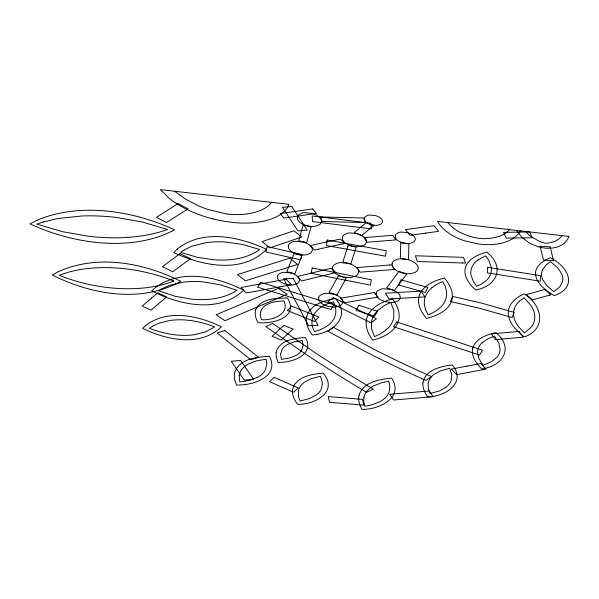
<?xml version="1.0" encoding="UTF-8"?>
<svg xmlns="http://www.w3.org/2000/svg" width="599" height="599" viewBox="0 0 599 599"><rect width="100%" height="100%" fill="white"/><g stroke="black" fill="none" stroke-linecap="round" stroke-linejoin="round"><path stroke-width="0.9" d="M520.494 230.877C514.429 240.723 502.142 244.063 491.255 244.579A41.698 22.283 11.7 0 1 477.845 243.875L464.712 240.828A41.091 21.961 11.7 0 1 453.158 235.879C446.914 232.39 441.074 227.71 437.547 221.375L569.05 236.44C563.831 249.648 545.831 250.502 534.563 245.298A27.277 14.578 11.7 0 1 528.333 242.281L521.976 237.414L516.45 230.413M561.967 235.632C558.231 241.165 551.177 243.404 544.746 243.157A29.037 15.514 11.7 0 1 538.321 240.776L530.692 236.328A33.192 17.738 11.7 0 1 525.555 231.461M226.871 214L208.13 209.5A63.479 33.918 11.7 0 1 198.022 205.667L185.705 199.227L174.549 191.246M213.094 218.964C233.857 223.839 257.023 225.943 276.888 216.643A57.796 30.886 11.7 0 0 288.86 204.341L160.39 189.621L168.851 197.999A76.515 40.882 11.7 0 0 213.102 218.949M447.663 222.536L450.448 225.583L455.315 229.507A34.839 18.621 11.7 0 0 460.833 232.704C469.691 236.994 479.582 239.622 489.48 238.342A38.418 20.531 11.7 0 0 500.367 235.901L503.984 234.209A36.711 19.617 11.7 0 0 509.367 229.604M452.387 296.902C452.732 289.766 448.853 283.267 444.368 278.026C435.735 280.302 426.585 283.836 421.284 291.436A56.441 30.16 11.7 0 0 418.506 299.575C418.162 306.71 422.04 313.21 426.525 318.451C435.159 316.175 444.308 312.641 449.609 305.041A56.441 30.16 11.7 0 0 452.387 296.902M173.77 280.998A103.178 55.13 11.7 0 1 59.256 275.338A103.178 55.13 11.7 0 1 173.747 281.021M271.587 202.342A51.836 27.696 11.7 0 1 226.871 214.008M314.423 331.584A54.329 29.029 11.7 0 1 333.344 301.889A54.329 29.029 11.7 0 1 314.438 331.599M280.579 354.039L281.38 359.37L289.617 357.985L296.041 355.447A33.701 18.007 11.7 0 0 301.492 350.52L303.042 345.855L302.24 340.524L294.004 341.902L287.587 344.447A33.701 18.007 11.7 0 0 282.129 349.374L280.579 354.039M535.506 272.328C535.214 283.357 545.884 290.373 554.135 295.636C578.656 287.153 568.181 266.345 550.249 257.757C543.877 260.49 536.584 264.818 535.506 272.328M292.514 390.046C292.057 395.22 294.476 400.11 297.389 404.22C314.131 405.216 339.109 391.776 323.175 373.095C311.832 374.195 295.18 376.584 292.514 390.046M422.931 382.754C422.482 387.853 424.743 392.697 427.574 396.785C444.203 397.174 467.34 383.001 452.297 364.978C441.119 366.341 425.268 369.583 422.931 382.754M400.753 242.692L400.357 258.296L408.481 259.562L408.877 243.958L400.753 242.692M487.653 267.341L487.429 272.904L540.261 281.193L540.485 275.63L487.653 267.341M366.251 321.071C365.457 328.065 368.647 334.789 372.78 340.225C380.522 338.083 388.302 334.834 393.902 328.873A63.09 33.716 11.7 0 0 399.069 318.062C399.855 311.068 396.665 304.344 392.532 298.908C384.798 301.057 377.011 304.299 371.417 310.26A63.09 33.716 11.7 0 0 366.251 321.071M276.102 352.661L276.281 357.281L278.093 362.343C291.399 363.001 315.111 355.17 305.535 337.551C294.76 338.136 278.999 340.03 276.102 352.661M239.203 375.625L239.825 382.042L249.783 380.335L257.652 377.243A43.098 23.032 11.7 0 0 265.552 369.501L266.817 363.586L266.076 359.235L256.125 360.935L248.256 364.027A43.098 23.032 11.7 0 0 240.349 371.777L239.203 375.625M234.366 373.611L234.441 379.01L236.425 384.947C251.954 385.793 280.212 377.258 269.475 356.33C256.731 356.907 238.192 358.846 234.366 373.611M472.491 349.12C471.353 356.869 476.534 363.728 481.693 368.909C502.606 366.244 514.466 348.244 495.95 332.55C486.688 334.721 474.925 338.66 472.491 349.12M508.416 310.304C506.949 321.618 516.166 330.648 524.387 336.923C547.523 328.641 541.893 304.352 523.968 293.854C517.049 297.089 509.906 302.33 508.416 310.304M363.855 397.549L363.713 401.764L364.873 406.257L371.582 404.902L379.841 401.727A45.951 24.552 11.7 0 0 389.178 391.963L389.852 385.763L388.699 381.271L381.982 382.626L373.724 385.801A45.951 24.552 11.7 0 0 364.387 395.565L363.855 397.549M260.468 312.251L260.378 315.8L261.516 319.716C271.901 320.645 290.096 314.445 283.978 300.945C275.465 301.327 263.343 302.6 260.468 312.251M327.106 240.012L326.47 245.523L385.546 256.207L386.183 250.689L327.106 240.012M306.598 316.893C305.31 323.438 308.418 329.862 312.266 334.968C331.314 333.928 352.16 317.35 335.515 298.519C324.344 300.481 309.938 304.479 306.598 316.893M428.173 382.986L428.39 389.118L430.134 393.506L439.247 391.027L446.015 387.283A42.447 22.687 11.7 0 0 451.152 380.672L451.871 374.764L449.737 368.265L440.632 370.744L433.856 374.487A42.447 22.687 11.7 0 0 428.727 381.099L428.173 382.986M371.545 321.521L371.567 328.948L374.517 336.683L380.597 333.86L387.688 328.566A66.347 35.453 11.7 0 0 393.768 317.612L393.745 310.192L390.795 302.45L384.715 305.28L377.625 310.567A66.347 35.453 11.7 0 0 371.545 321.521M364.402 218.268L364.649 220.252L365.719 221.795A8.723 4.657 11.7 0 0 368.1 223.524L374.974 225.351A8.708 4.65 11.7 0 0 377.647 225.224L380.402 224.348A10.22 5.458 11.7 0 0 381.765 223.315L382.559 221.652L382.237 220.103A8.955 4.785 11.7 0 0 380.567 218.081L379.332 217.205A9.539 5.099 11.7 0 0 375.476 215.588L369.897 215.011A8.641 4.62 11.7 0 0 367.524 215.46L365.383 216.658A9.831 5.256 11.7 0 0 364.536 217.841L364.402 218.268M359.071 395.123C357.917 400.035 359.482 405.096 361.893 409.379C378.171 409.836 404.505 398.17 391.671 378.149C379.654 379.287 363.398 381.892 359.071 395.123M288.284 245.583L288.606 248.218L290.028 250.277A11.546 6.17 11.7 0 0 293.188 252.576L297.418 254.216L302.375 255.017A11.553 6.177 11.7 0 0 305.947 254.845L309.616 253.669A13.747 7.345 11.7 0 0 311.435 252.284L312.491 250.083L312.064 248.016A11.943 6.379 11.7 0 0 309.84 245.32L308.186 244.16A12.721 6.799 11.7 0 0 303.049 242.003L295.636 241.24A11.576 6.185 11.7 0 0 292.477 241.839L289.609 243.441A13.185 7.046 11.7 0 0 288.471 245.021L288.284 245.583M297.344 217.01L297.666 219.646L299.088 221.705A11.546 6.17 11.7 0 0 302.248 224.004L306.478 225.643L311.435 226.444A11.553 6.177 11.7 0 0 315.007 226.272L318.675 225.089A13.747 7.345 11.7 0 0 320.495 223.712L321.551 221.51L321.124 219.444A11.943 6.379 11.7 0 0 318.9 216.748L317.245 215.58A12.721 6.799 11.7 0 0 312.116 213.424L304.696 212.66A11.576 6.185 11.7 0 0 301.544 213.266L298.669 214.869A13.185 7.046 11.7 0 0 297.531 216.449L297.344 217.01M318.623 297.666L318.945 300.301L320.368 302.36A11.546 6.17 11.7 0 0 323.527 304.659L327.758 306.299L332.715 307.1A11.553 6.177 11.7 0 0 336.286 306.928L339.955 305.752A13.747 7.345 11.7 0 0 341.774 304.367L342.83 302.166L342.403 300.106A11.943 6.379 11.7 0 0 340.18 297.404L338.525 296.243A12.721 6.799 11.7 0 0 333.396 294.087L325.976 293.323A11.576 6.185 11.7 0 0 322.824 293.922L319.948 295.524A13.185 7.046 11.7 0 0 318.81 297.104L318.623 297.666M342.411 237.256L342.733 239.892L344.148 241.951A11.546 6.17 11.7 0 0 347.308 244.25L351.538 245.889L356.502 246.691A11.553 6.177 11.7 0 0 360.074 246.518L363.735 245.343A13.747 7.345 11.7 0 0 365.562 243.958L366.61 241.756L366.191 239.697A11.943 6.379 11.7 0 0 363.967 236.994L362.313 235.834A12.721 6.799 11.7 0 0 357.176 233.677L349.764 232.914A11.576 6.185 11.7 0 0 346.604 233.513L343.736 235.115A13.185 7.046 11.7 0 0 342.598 236.695L342.411 237.256M376.135 293.083L376.457 295.719L377.872 297.77A11.546 6.17 11.7 0 0 381.031 300.077L385.262 301.716L390.226 302.51A11.553 6.177 11.7 0 0 393.798 302.338L397.459 301.162A13.747 7.345 11.7 0 0 399.286 299.785L400.334 297.583L399.907 295.517A11.943 6.379 11.7 0 0 397.691 292.814L396.036 291.653A12.721 6.799 11.7 0 0 390.9 289.497L383.487 288.733A11.576 6.185 11.7 0 0 380.328 289.339L377.46 290.942A13.185 7.046 11.7 0 0 376.322 292.522L376.135 293.083M395.198 235.677L395.46 237.87L396.65 239.585A9.621 5.144 11.7 0 0 399.278 241.502L402.805 242.872L406.938 243.538A9.629 5.144 11.7 0 0 409.918 243.389L412.973 242.408A11.456 6.125 11.7 0 0 414.493 241.255L415.369 239.428L415.01 237.706A9.951 5.316 11.7 0 0 413.16 235.452L411.783 234.486A10.602 5.668 11.7 0 0 407.5 232.689L401.323 232.053A9.644 5.151 11.7 0 0 398.694 232.554L396.298 233.895A10.984 5.87 11.7 0 0 395.355 235.205L395.198 235.677M332.52 267.311L332.864 270.171L334.414 272.403A12.572 6.716 11.7 0 0 337.851 274.896L342.426 276.671L347.779 277.532A12.557 6.709 11.7 0 0 351.65 277.352L355.626 276.079A14.803 7.914 11.7 0 0 357.603 274.589L358.741 272.193L358.277 269.954A12.938 6.911 11.7 0 0 355.873 267.027L353.073 265.207A13.807 7.375 11.7 0 0 348.513 263.433L340.502 262.609A12.572 6.716 11.7 0 0 337.087 263.253L333.965 264.99A14.241 7.607 11.7 0 0 332.722 266.697L332.52 267.311M392.113 263.523L392.457 266.383L394 268.614A12.572 6.716 11.7 0 0 397.436 271.107L402.019 272.882L407.372 273.743A12.557 6.709 11.7 0 0 411.243 273.563L415.212 272.29A14.803 7.914 11.7 0 0 417.189 270.8L418.327 268.404L417.87 266.166A12.938 6.911 11.7 0 0 415.459 263.238L412.659 261.419A13.807 7.375 11.7 0 0 408.106 259.644L400.095 258.82A12.572 6.716 11.7 0 0 396.673 259.464L393.558 261.201A14.241 7.607 11.7 0 0 392.315 262.909L392.113 263.523M277.434 276.289L277.719 278.7L279.014 280.579A10.527 5.623 11.7 0 0 281.897 282.691C286.487 284.914 292.215 285.963 296.977 283.679A12.699 6.784 11.7 0 0 298.646 282.414L299.612 280.399L299.223 278.513A10.947 5.848 11.7 0 0 297.186 276.042L295.666 274.978A11.658 6.23 11.7 0 0 290.964 272.994L284.188 272.305A10.655 5.691 11.7 0 0 281.298 272.859L279.186 273.908A12.137 6.484 11.7 0 0 277.607 275.78L277.434 276.289M298.444 390.578L298.452 396.643L300.054 401.008L309.256 398.679L316.152 395.07A41.952 22.418 11.7 0 0 321.506 388.601L322.427 382.768L320.51 376.307L311.308 378.635L304.412 382.244A41.952 22.418 11.7 0 0 299.058 388.714L298.444 390.578M465.393 267.424C463.079 276.266 469.511 284.345 475.584 289.983C497.342 286.172 505.324 266.682 486.695 252.149C478.294 254.53 468.455 258.424 465.393 267.424M255.631 309.938C254.373 314.28 255.885 318.81 258.012 322.606C272.013 324.418 299.642 317.492 287.483 298.047C276.483 298.197 260.835 298.122 255.631 309.938M312.184 267.97L311.136 273.324L370.324 285.131L371.373 279.778L312.184 267.97M311.061 226.886L306.673 242.588L298.691 240.776L303.079 225.082L311.061 226.886M267.206 246.616L265.746 251.924L300.548 259.824L302.001 254.515L267.206 246.616M347.787 246.399L342.853 261.988L350.849 263.904L356.128 247.192L348.139 245.268L347.787 246.399M542.462 269.79L541.833 271.632A38.059 20.336 11.7 0 0 542.634 279.471L546.707 285.603L553.731 291.676L559.653 287.086L562.551 281.755A38.059 20.336 11.7 0 0 561.75 273.915L557.676 267.783L550.653 261.711L546.363 264.676L542.462 269.79M294.004 253.542L286.876 271.721L294.88 273.75L302.008 255.571L294.004 253.542M452.552 296.4L450.478 301.522L479.821 308.328L512.1 317.522L514.174 312.401L481.888 303.184L452.552 296.4M401.075 279.883L398.597 284.967L425.365 292.499L427.836 287.423L401.075 279.883M338.375 275.772L329.106 292.589L336.945 294.94L346.215 278.123L338.375 275.772M260.572 282.279L257.675 287.206L330.947 309.563L333.845 304.644L260.572 282.279M359.003 305.295L355.903 310.192L374.517 316.235L377.617 311.338L359.003 305.295M396.695 321.955L393.588 326.74L479.462 355.02L482.569 350.235L396.695 321.955M399.001 271.377L386.699 287.849L394.367 290.515L406.669 274.043L399.001 271.377M482.075 342.71L480.525 344.38A42.814 22.874 11.7 0 0 477.553 352.002L478.796 358.449L483.116 365.27L491.517 361.744L497.118 357.071A42.814 22.874 11.7 0 0 500.09 349.457L498.847 343.002L494.527 336.181L488.619 338.398L482.075 342.71M519.378 301.222L517.573 303.116A54.037 28.872 11.7 0 0 517.828 325.819L524.387 333.014L530.781 327.66A54.037 28.872 11.7 0 0 530.527 304.958L523.968 297.763L519.378 301.222M177.311 249.087L173.852 252.628C202.058 265.731 242.213 274.364 266.48 249.266C239.301 236.777 202.724 228.466 177.311 249.087M291.713 306.134L287.363 310.552L314.475 321.476L318.825 317.058L291.713 306.134M145.737 325.459L142.652 328.387C166.5 340.045 200.238 347.315 221.458 326.799C198.524 315.703 167.742 308.672 145.737 325.459M292.971 329.128L281.103 340.06L272.111 336.234L283.986 325.302L292.971 329.128M432.036 287.647L430.045 289.489A61.442 32.833 11.7 0 0 424.399 304.913L425.575 309.848L428.06 314.879A59.548 31.822 11.7 0 0 436.574 310.544L440.849 306.988A61.442 32.833 11.7 0 0 446.495 291.571L445.319 286.629L442.833 281.597A59.548 31.822 11.7 0 0 434.32 285.933L432.036 287.647M155.493 287.505L151.794 290.882C179.386 305.063 218.605 313.771 243.696 290.238C217.182 276.753 181.4 268.3 155.493 287.505M274.237 377.377L269.475 381.638L293.555 392.218L298.317 387.957L274.237 377.377M151.577 298.13L142.165 306.149L150.978 310.177L166.604 296.879L157.792 292.859L151.577 298.13M366.303 222.603L354.308 232.405L361.444 235.677L373.432 225.875L366.303 222.603M478.047 259.869L476.123 261.464A48.429 25.877 11.7 0 0 471.016 275.076L473.472 281.755L476.707 286.315L482.008 283.746L486.156 280.676A48.429 25.877 11.7 0 0 491.262 267.057L488.806 260.378L485.572 255.818L478.047 259.869M180.052 253.617L162.404 266.675L172.722 271.774L190.377 258.708L180.052 253.617M333.321 297.658L327.93 301.619L371.088 322.771L376.479 318.803L333.321 297.658M183.998 250.105L180.628 252.396L197.767 257.42L214.532 259.839A60.933 32.563 11.7 0 0 235.212 259.075C243.92 257.667 252.576 254.822 259.704 249.498L242.565 244.474L225.801 242.048A60.933 32.563 11.7 0 0 205.12 242.812L191.65 246.346L183.998 250.105M333.471 327.339L327.87 331.172L362.687 350.168A719.991 384.73 11.7 0 0 425.896 380.387L431.497 376.561A730.271 390.219 11.7 0 1 374.315 349.442L333.471 327.339M152.251 326.365L149.436 328.274C159.701 332.34 170.61 334.901 181.662 335.343A47.665 25.472 11.7 0 0 194.301 334.721L205.472 331.913L214.674 326.919C204.409 322.846 193.499 320.285 182.448 319.844A47.665 25.472 11.7 0 0 169.809 320.465L158.63 323.273L152.251 326.365M165.481 211.574L156.534 217.287L166.47 222.558L188.049 208.826L178.113 203.555L165.481 211.574M162.082 288.666L158.585 290.822L175.133 296.265L191.5 299.141A58.118 31.058 11.7 0 0 211.986 299.006C220.769 297.868 229.514 295.292 236.904 290.298L220.357 284.854L203.982 281.979A58.118 31.058 11.7 0 0 183.496 282.122L169.929 285.199L162.082 288.666M58.44 271.632L52.195 275.001C91.205 294.573 140.975 303.528 180.808 281.358C143.663 262.691 97.607 254.028 58.44 271.632M36.973 220.342L29.95 223.846C48.474 232.442 68.204 238.439 88.405 241.434A105.199 56.216 11.7 0 0 126.239 242.992C142.966 241.734 159.716 237.893 174.511 229.791C155.98 221.203 136.258 215.198 116.049 212.203A105.199 56.216 11.7 0 0 78.214 210.646C64.078 211.709 49.994 214.622 36.973 220.342M272.695 323.453L265.821 326.575L301.582 351.396A1158.676 619.141 11.7 0 0 366.551 392.308L373.417 389.185A1162.869 621.38 11.7 0 1 314.677 352.414L272.695 323.453M278.393 288.404L216.127 314.789L224.932 320.72L287.198 294.326L278.393 288.404M279.216 235.766L261.995 241.659L270.029 247.829L301.896 236.957L293.869 230.787L279.216 235.766M43.54 221.907L36.876 224.138L62.296 231.663L88.45 236.238A130.11 69.529 11.7 0 0 122.66 237.646C137.905 236.987 153.194 234.741 167.578 229.499L142.165 221.974L116.011 217.4A130.11 69.529 11.7 0 0 81.801 215.992L57.976 218.508L43.54 221.907M224.842 330.543L217.1 333.007L250.839 359.782L258.581 357.311L224.842 330.543M289.789 258.199L237.489 274.552L245.328 280.819L297.628 264.459L289.789 258.199M549.612 295.105L532.384 299.904L526.244 294.618L544.708 289.467L550.848 294.753L549.612 295.105M313.464 272.582L297.171 276.588L301.814 280.916L335.942 272.538L331.299 268.202L313.464 272.582M318.002 249.274L314.535 250.023L310.087 245.605L340.397 239.023L344.852 243.441L318.002 249.274M467.227 366.086L451.324 369.111L456.693 374.645L486.103 369.074L480.742 363.548L467.227 366.086M291.413 284.757L246.279 292.993L241.112 287.483L286.247 279.246L291.413 284.757M374.083 292.552L340.681 298.22L344.739 302.705L378.141 297.037L374.083 292.552M312.618 208.961L280.107 213.618L283.963 218.081L316.474 213.431L312.618 208.961M425.455 233.146L409.993 235.317L405.411 229.649L433.99 225.666L438.573 231.326L425.455 233.146M240.611 360.448L231.296 361.287L244.227 380.088L253.534 379.249L240.611 360.448M519.131 331.457L491.39 333.868L495.373 339.581L523.114 337.17L519.131 331.457M433.264 396.71L393.618 399.997L389.635 394.284L429.281 391.005L433.264 396.71M367.239 237.376L363.945 237.638L367.015 242.236L395.774 239.944L392.704 235.347L367.239 237.376M389.395 265.028L357.026 267.573L360.096 272.171L394.801 269.445L391.731 264.848L389.395 265.028M291.78 206.573L282.458 207.299L297.875 230.855L307.197 230.128L291.78 206.573M421.224 291.136L385.449 293.181L389.036 298.953L424.811 296.909L421.224 291.136M293.27 278.483L283.694 278.73L308.515 325.714L318.084 325.467L293.27 278.483M529.501 231.97L503.549 232.345L506.35 238.14L532.301 237.766L529.501 231.97M362.41 222.484L322.202 221.518L320.54 216.965L363.63 217.991L365.293 222.543L362.41 222.484M462.286 262.976L417.376 261.471L415.392 255.766L463.536 257.375L465.52 263.081L462.286 262.976M550.129 246.9L540.066 246.196L543.48 259.996L553.551 260.7L550.129 246.9M357.985 399.016L328.289 396.59L329.48 402.311L363.758 405.119L362.567 399.398L357.985 399.016M362.987 222.251L312.139 215.947L312.513 221.578L371.245 228.863L370.863 223.232L362.987 222.251"/></g></svg>
